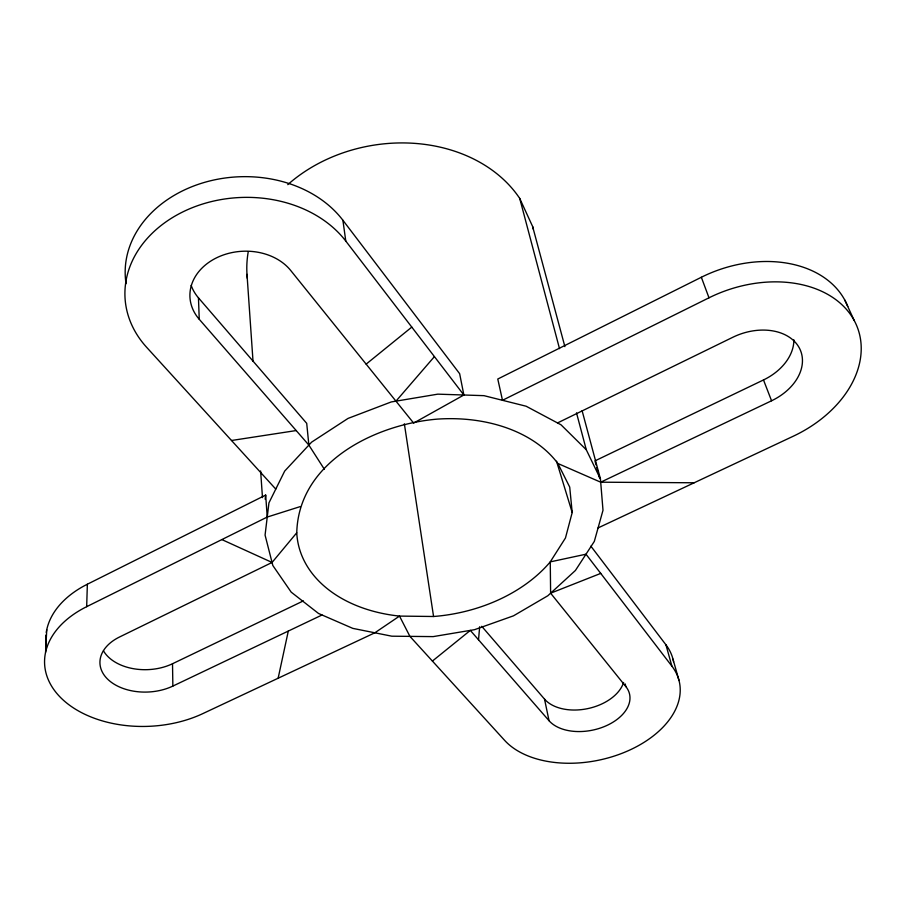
<?xml version="1.0" encoding="UTF-8"?>
<svg xmlns="http://www.w3.org/2000/svg" width="906" height="906" viewBox="0 0 906 906"><rect width="100%" height="100%" fill="white"/><g stroke="black" fill="none" stroke-linecap="round" stroke-linejoin="round"><path stroke-width="1.36" d="M86.67 606.68L87.361 584.223L265.673 495.072L267.236 517.054L86.67 606.68A101.325 66.772 -2.2 0 0 62.842 699.704A101.325 66.772 -2.2 0 0 202.774 713.634L374.846 632.796L399.512 616.091L433.566 616.499A138.845 97.871 -9.5 0 0 550.259 561.879L586.001 554.2L671.901 666.17A94.428 59.558 -12 0 1 628.062 750.802A94.428 59.558 -12 0 1 504.665 740.406L409.92 636.374L399.512 616.091A138.845 97.871 -9.5 0 1 296.76 532.773C298.516 461.947 375.243 424.314 437.326 419.116A138.845 97.871 -9.5 0 1 557.847 463.476L600.701 482.196L694.177 482.773M45.572 652.309L46.75 629.727M478.527 639.795L479.659 626.759M265.175 499.229L265.673 495.072M278.142 678.22L288.301 631.074M557.847 463.476L569.715 487.088L572.196 512.524L565.457 537.994L550.259 561.879L550.621 593.192L625.865 686.612A43.363 27.339 -12 0 1 606.035 725.842A43.363 27.339 -12 0 1 549.036 720.712L470.327 630.395L432.411 661.063M322.038 614.993L172.865 686.08A46.534 30.645 -2.2 0 1 108.324 679.817A46.534 30.645 -2.2 0 1 119.558 636.986L272.06 562.456L296.76 532.773M395.967 401.165L434.416 356.613M366.149 364.133L411.788 327.111M126.059 283.703A117.225 93.329 -2.9 0 1 204.246 182.457A117.225 93.329 -2.9 0 1 342.898 220.249L459.648 373.691L463.872 395.005L413.623 423.079L290.701 270.464A54.587 43.035 -3.1 0 0 214.711 258.765A54.587 43.035 -3.1 0 0 199.241 319.274L308.867 445.095L324.371 469.297M847.767 306.466A110.362 80.022 -20 0 0 701.346 277.259L497.779 379.025L502.49 400.293L708.99 297.802A111.823 80.249 -19.8 0 1 852.739 317.938A111.823 80.249 -19.8 0 1 793.135 436.284L598.073 527.926M557.518 422.943L732.943 337.213A51.348 36.829 -19.8 0 1 798.571 346.647A51.348 36.829 -19.8 0 1 771.561 400.78L600.701 482.196M103.465 650.814A45.98 30.634 -2.1 0 0 172.514 663.736L303.374 600.893M793.86 339.818A50.679 36.727 -20 0 1 763.498 379.954L594.982 460.871L596.057 464.869M550.621 593.192L600.735 573.407M267.236 517.054L300.305 506.579M231.517 440.497L296.194 430.554M221.857 539.58L272.06 562.456M600.44 478.98L586.284 449.761L561.029 424.812L526.137 406.228L483.997 395.662L437.802 394.155L391.233 401.947L348.04 418.413L311.641 442.128L284.699 471.063L268.946 502.864L265.073 535.095L272.831 565.503L291.188 592.139L318.516 613.464L352.808 628.379L391.811 636.193L433.181 636.612L474.529 629.681L513.509 615.82L547.847 595.74L575.412 570.474L594.313 541.414L603 510.259L600.44 478.98L582.116 410.746M275.764 489.081L146.67 347.338A118.89 93.782 -3.1 0 1 178.98 213.873A118.89 93.782 -3.1 0 1 345.786 241.075L463.872 395.005M191.166 285.367A53.828 42.831 -3 0 0 198.459 297.848L306.715 423.362L308.867 445.095M481.732 626.295L544.517 699.104L549.036 720.712M590.882 546.171L665.921 644.789A93.363 59.615 -12.1 0 1 673.543 661.64M844.788 300.067L854.199 320.486M287.78 184.643A145.266 115.753 -9.5 0 1 519.716 198.403L532.637 226.545L564.891 346.624M763.498 379.954L771.561 400.78M701.346 277.259L708.99 297.802M556.533 461.245L572.196 512.524M672.977 659.115L678.99 680.485M665.921 644.789L671.901 666.17M596.771 467.541L597.835 471.539M598.56 474.2L599.625 478.198M519.716 198.403L559.512 348.663M576.51 412.876L586.284 449.761M625.185 683.928L625.865 686.612M404.359 423.804L433.566 616.499M342.898 220.249L345.786 241.075M246.998 274.337L253.034 361.415M260.622 470.95L262.48 497.632M198.459 297.848L199.241 319.274M172.514 663.736L172.865 686.08M46.466 647.303A100.113 66.738 -2.1 0 1 45.923 635.14M46.251 632.422A100.113 66.738 -2.1 0 1 87.361 584.223M623.6 682.467A42.876 27.373 -12.1 0 1 587.722 708.617A42.876 27.373 -12.1 0 1 544.517 699.104M247.361 278.448A145.266 115.753 -9.5 0 1 248.21 251.913M532.637 226.545A145.266 115.753 -9.5 0 1 533.317 229.207"/></g></svg>
